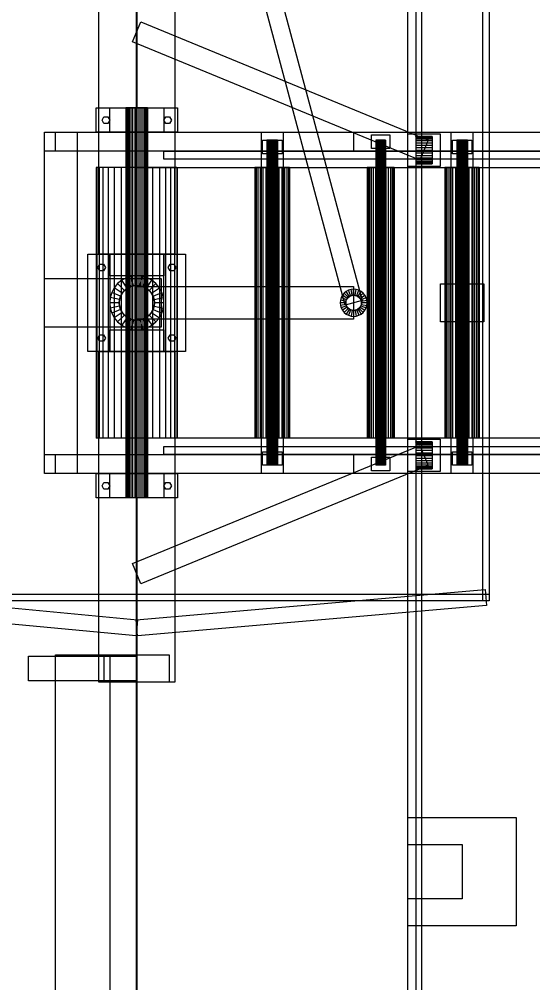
# Model space of a CAD drawing. Header units: millimetres. Extents: x -191664 to 191490, y -197311 to 10263.
# Drawn here: x 388 to 1335, y -131955 to -130177 of the extents above; entities that cross this region are included whole.
import ezdxf

# ---------------------------------------------------------------- set-up
doc = ezdxf.new("R2010")
doc.units = ezdxf.units.MM
for name, color, linetype, lineweight in [('COTAS_O', 1, 'Continuous', 0), ('DET_secador_superior', 7, 'Continuous', 0), ('R15_COTAS_TRANSPORTE_P', 1, 'Continuous', 0)]:
    doc.layers.add(name, color=color, linetype=linetype, lineweight=lineweight)
doc.dimstyles.new('PLANTA_20', dxfattribs={"dimtxt": 50, "dimasz": 30, "dimexe": 30, "dimexo": 16, "dimgap": 20, "dimtad": 1, "dimtih": 1, "dimtoh": 1, "dimdec": 1, "dimzin": 0, "dimdsep": 46, "dimcen": 0.09, "dimadec": 0, "dimazin": 0, "dimtfac": 1, "dimtdec": 4, "dimtofl": 0, "dimtmove": 0, "dimatfit": 3, "dimfxl": 1, "dimtolj": 1, "dimtzin": 0, "dimarcsym": 0})

# ---------------------------------------------------------------- blocks, each defined once
blk = doc.blocks.new('*D94')
at = {"layer": 'COTAS_O', "color": 0, "lineweight": -2, "transparency": 16777216}
for p, q in [((1088.7, -129300), (574.7, -129300)), ((604.7, -132070), (604.7, -129330)), ((1088.7, -132100), (574.7, -132100))]:
    blk.add_line(p, q, dxfattribs=at)
at = {"layer": 'COTAS_O', "color": 0, "transparency": 16777216}
for points in [[(599.7, -129330), (609.7, -129330), (604.7, -129300)], [(599.7, -132070), (609.7, -132070), (604.7, -132100)]]:
    blk.add_solid(points, dxfattribs=at)
at = {"layer": 'Defpoints', "color": 0, "transparency": 16777216}
for p in [(604.7, -129300), (1104.7, -129300), (1104.7, -132100)]:
    blk.add_point(p, dxfattribs=at)
blk = doc.blocks.new('*D131')
at = {"layer": 'Defpoints', "color": 0, "transparency": 16777216}
for p in [(1100, -183968.1), (1139.8, -184162.7), (1104.6, -184212), (1304.6, -184212), (1304.6, -184212)]:
    blk.add_point(p, dxfattribs=at)
at = {"layer": 'R15_COTAS_TRANSPORTE_P', "color": 0, "lineweight": -2, "transparency": 16777216}
blk.add_arc((1304.6, -184212), 172, 140.0034, 169.9966, dxfattribs=at)
at = {"layer": 'R15_COTAS_TRANSPORTE_P', "color": 0, "transparency": 16777216}
for points in [[(1169.3, -184097.9), (1176.3, -184105), (1194, -184080.2)], [(1140.2, -184182.6), (1130.2, -184181.7), (1132.6, -184212)]]:
    blk.add_solid(points, dxfattribs=at)
blk = doc.blocks.new('*D132')
at = {"layer": 'Defpoints', "color": 0, "transparency": 16777216}
for p in [(-500, -194490), (-500, -194490), (500, -194490), (203.3, -194656.7), (439.7, -194832)]:
    blk.add_point(p, dxfattribs=at)
at = {"layer": 'R15_COTAS_TRANSPORTE_P', "color": 0, "lineweight": -2, "transparency": 16777216}
blk.add_arc((-500, -194490), 722.8, 342.3783, 357.6217, dxfattribs=at)
at = {"layer": 'R15_COTAS_TRANSPORTE_P', "color": 0, "transparency": 16777216}
for points in [[(217.2, -194519.9), (227.1, -194520.1), (222.8, -194490)], [(193.6, -194710.4), (184.1, -194707.2), (179.2, -194737.2)]]:
    blk.add_solid(points, dxfattribs=at)
blk = doc.blocks.new('*D133')
at = {"layer": 'Defpoints', "color": 0, "transparency": 16777216}
for p in [(439.7, -194148), (217.9, -194406.1), (-500, -194490), (-500, -194490), (500, -194490)]:
    blk.add_point(p, dxfattribs=at)
at = {"layer": 'R15_COTAS_TRANSPORTE_P', "color": 0, "lineweight": -2, "transparency": 16777216}
blk.add_arc((-500, -194490), 722.8, 2.3783, 17.6217, dxfattribs=at)
at = {"layer": 'R15_COTAS_TRANSPORTE_P', "color": 0, "transparency": 16777216}
for points in [[(184.1, -194272.8), (193.6, -194269.6), (179.2, -194242.8)], [(227.1, -194459.9), (217.2, -194460.1), (222.8, -194490)]]:
    blk.add_solid(points, dxfattribs=at)

msp = doc.modelspace()

# ---------------------------------------------------------------- linework, layer by layer
at = {"layer": 'DET_secador_superior', "color": 9, "true_color": 0xb8c6c1}
for p, q in [((1104.71, -132100), (1104.71, -129300)), ((1104.71, -132075), (1104.71, -129325)), ((1129.71, -129325), (1129.71, -132075))]:
    msp.add_line(p, q, dxfattribs=at)
at = {"layer": 'DET_secador_superior', "color": 253, "true_color": 0xaab5b9}
msp.add_line((1119.71, -132075), (1119.71, -129325), dxfattribs=at)
at = {"layer": 'DET_secador_superior', "color": 33, "true_color": 0xb6a25b}
for p, q in [((1242.71, -131250), (1242.71, -129438)), ((1254.71, -129438), (1254.71, -131250)), ((4.71, -131238), (1254.71, -131238)), ((1254.71, -131238), (1254.71, -131250)), ((1254.71, -131250), (4.71, -131250)), ((1254.71, -131250), (1242.71, -131250))]:
    msp.add_line(p, q, dxfattribs=at)
at = {"layer": 'DET_secador_superior', "color": 253, "true_color": 0xa1afb6}
for p, q in [((743.75, -129662.8), (1020.17, -130695.86)), ((989.26, -130704.14), (712.84, -129671.07)), ((1020.17, -130695.86), (989.26, -130704.14))]:
    msp.add_line(p, q, dxfattribs=at)
at = {"layer": 'DET_secador_superior', "color": 253, "true_color": 0xa6b3ba}
for p, q in [((534.71, -130610), (534.71, -130000)), ((674.71, -130000), (674.71, -130610)), ((529.71, -130385), (529.71, -130340)), ((529.71, -130340), (679.71, -130340)), ((679.71, -130340), (679.71, -130385)), ((434.71, -131015), (434.71, -130385)), ((434.71, -130385), (494.71, -130385)), ((434.71, -130420), (434.71, -130385)), ((494.71, -130385), (494.71, -131015)), ((494.71, -130385), (494.71, -130420)), ((679.71, -130385), (529.71, -130385)), ((834.71, -131015), (834.71, -130385)), ((834.71, -130385), (874.71, -130385)), ((874.71, -130385), (874.71, -131015)), ((1037.71, -130415), (1037.71, -130390)), ((1037.71, -130390), (1071.71, -130390)), ((1071.71, -130390), (1071.71, -130415)), ((1104.48, -130448.32), (1104.48, -130388.32)), ((1104.48, -130388.32), (1164.48, -130388.32)), ((1164.48, -130388.32), (1164.48, -130448.32)), ((1184.71, -131015), (1184.71, -130385)), ((1184.71, -130385), (1224.71, -130385)), ((1224.71, -130385), (1224.71, -131015)), ((836.71, -130425), (836.71, -130400)), ((836.71, -130400), (872.71, -130400)), ((872.71, -130400), (872.71, -130425)), ((1186.71, -130425), (1186.71, -130400)), ((1186.71, -130400), (1222.71, -130400)), ((1222.71, -130400), (1222.71, -130425)), ((494.71, -130420), (434.71, -130420)), ((872.71, -130425), (836.71, -130425)), ((1071.71, -130415), (1037.71, -130415)), ((1222.71, -130425), (1186.71, -130425)), ((1164.48, -130448.32), (1104.48, -130448.32)), ((514.71, -130790), (514.71, -130610)), ((514.71, -130610), (554.71, -130610)), ((674.71, -130610), (534.71, -130610)), ((554.71, -130610), (554.71, -130790)), ((554.71, -130650), (554.71, -130610)), ((554.71, -130610), (654.71, -130610)), ((654.71, -130790), (654.71, -130610)), ((654.71, -130610), (694.71, -130610)), ((654.71, -130610), (654.71, -130650)), ((694.71, -130610), (694.71, -130790)), ((434.71, -130745), (434.71, -130655)), ((434.71, -130655), (649.71, -130655)), ((654.71, -130650), (554.71, -130650)), ((649.71, -130655), (649.71, -130745)), ((1164.71, -130735), (1164.71, -130665)), ((1164.71, -130665), (1244.71, -130665)), ((1244.71, -130665), (1244.71, -130735)), ((649.71, -130745), (434.71, -130745)), ((1244.71, -130735), (1164.71, -130735)), ((554.71, -130790), (554.71, -130750)), ((554.71, -130750), (654.71, -130750)), ((654.71, -130750), (654.71, -130790)), ((554.71, -130790), (514.71, -130790)), ((534.71, -131400), (534.71, -130790)), ((534.71, -130790), (674.71, -130790)), ((654.71, -130790), (554.71, -130790)), ((694.71, -130790), (654.71, -130790)), ((674.71, -130790), (674.71, -131400)), ((1104.48, -131011.68), (1104.48, -130951.68)), ((1104.48, -130951.68), (1164.48, -130951.68)), ((1164.48, -130951.68), (1164.48, -131011.68)), ((434.71, -131015), (434.71, -130980)), ((434.71, -130980), (494.71, -130980)), ((494.71, -130980), (494.71, -131015)), ((836.71, -131000), (836.71, -130975)), ((836.71, -130975), (872.71, -130975)), ((872.71, -130975), (872.71, -131000)), ((1186.71, -131000), (1186.71, -130975)), ((1186.71, -130975), (1222.71, -130975)), ((1222.71, -130975), (1222.71, -131000)), ((1037.71, -131010), (1037.71, -130985)), ((1037.71, -130985), (1071.71, -130985)), ((1071.71, -130985), (1071.71, -131010)), ((494.71, -131015), (434.71, -131015)), ((529.71, -131060), (529.71, -131015)), ((529.71, -131015), (679.71, -131015)), ((679.71, -131015), (679.71, -131060)), ((874.71, -131015), (834.71, -131015)), ((872.71, -131000), (836.71, -131000)), ((1071.71, -131010), (1037.71, -131010)), ((1164.48, -131011.68), (1104.48, -131011.68)), ((1224.71, -131015), (1184.71, -131015)), ((1222.71, -131000), (1186.71, -131000)), ((679.71, -131060), (529.71, -131060)), ((1242.71, -131250), (1242.71, -131238)), ((1242.71, -131238), (1254.71, -131238)), ((454.71, -132400), (454.71, -131350)), ((454.71, -131350), (554.71, -131350)), ((544.71, -131400), (544.71, -131350)), ((544.71, -131350), (664.71, -131350)), ((554.71, -131350), (554.71, -132400)), ((664.71, -131350), (664.71, -131400)), ((674.71, -131400), (534.71, -131400)), ((664.71, -131400), (544.71, -131400))]:
    msp.add_line(p, q, dxfattribs=at)
at = {"layer": 'DET_secador_superior', "color": 8, "true_color": 0x667c87}
for p, q in [((597.09, -130218.49), (612.33, -130181.51)), ((612.33, -130181.51), (1142.1, -130399.83)), ((1126.86, -130436.81), (597.09, -130218.49)), ((1142.1, -130399.83), (1126.86, -130436.81)), ((597.09, -131181.51), (1126.86, -130963.19)), ((1126.86, -130963.19), (1142.1, -131000.17)), ((1142.1, -131000.17), (612.33, -131218.49)), ((612.33, -131218.49), (597.09, -131181.51)), ((12.12, -131229.07), (606.12, -131285.07)), ((603.41, -131285.06), (1247.41, -131229.06)), ((1247.41, -131229.06), (1250.01, -131258.94)), ((603.3, -131314.93), (9.3, -131258.93)), ((1250.01, -131258.94), (606.01, -131314.94)), ((606.12, -131285.07), (603.3, -131314.93)), ((606.01, -131314.94), (603.41, -131285.06)), ((404.71, -131397.5), (404.71, -131352.5)), ((404.71, -131352.5), (604.71, -131352.5)), ((604.71, -131352.5), (604.71, -131397.5)), ((604.71, -131397.5), (404.71, -131397.5))]:
    msp.add_line(p, q, dxfattribs=at)
at = {"layer": 'DET_secador_superior', "color": 137, "true_color": 0x48778a}
for p, q in [((554.71, -130385), (554.71, -130340)), ((554.71, -130340), (654.71, -130340)), ((654.71, -130340), (654.71, -130385)), ((654.71, -130385), (554.71, -130385)), ((554.71, -131060), (554.71, -131015)), ((554.71, -131015), (654.71, -131015)), ((654.71, -131015), (654.71, -131060)), ((654.71, -131060), (554.71, -131060))]:
    msp.add_line(p, q, dxfattribs=at)
at = {"layer": 'DET_secador_superior', "color": 253, "true_color": 0xa8b4b9}
for p, q in [((585.1, -130340), (584.71, -130340)), ((584.71, -130340), (584.71, -131060)), ((586.23, -130340), (585.1, -130340)), ((585.1, -130340), (585.1, -131060)), ((588.08, -130340), (586.23, -130340)), ((586.23, -130340), (586.23, -131060)), ((590.57, -130340), (588.08, -130340)), ((588.08, -130340), (588.08, -131060)), ((593.6, -130340), (590.57, -130340)), ((590.57, -130340), (590.57, -131060)), ((597.06, -130340), (593.6, -130340)), ((593.6, -130340), (593.6, -131060)), ((600.81, -130340), (597.06, -130340)), ((597.06, -130340), (597.06, -131060)), ((604.71, -130340), (600.81, -130340)), ((600.81, -130340), (600.81, -131060)), ((608.61, -130340), (604.71, -130340)), ((604.71, -130340), (604.71, -131060)), ((612.37, -130340), (608.61, -130340)), ((608.61, -130340), (608.61, -131060)), ((615.82, -130340), (612.37, -130340)), ((612.37, -130340), (612.37, -131060)), ((618.85, -130340), (615.82, -130340)), ((615.82, -130340), (615.82, -131060)), ((621.34, -130340), (618.85, -130340)), ((618.85, -130340), (618.85, -131060)), ((623.19, -130340), (621.34, -130340)), ((621.34, -130340), (621.34, -131060)), ((624.33, -130340), (623.19, -130340)), ((623.19, -130340), (623.19, -131060)), ((624.33, -130340), (624.71, -130340)), ((624.33, -130340), (624.33, -131060)), ((624.71, -131060), (624.71, -130340)), ((844.9, -130400), (844.71, -130400)), ((844.71, -130400), (844.71, -131000)), ((845.47, -130400), (844.9, -130400)), ((844.9, -130400), (844.9, -131000)), ((846.4, -130400), (845.47, -130400)), ((845.47, -130400), (845.47, -131000)), ((847.64, -130400), (846.4, -130400)), ((846.4, -130400), (846.4, -131000)), ((849.16, -130400), (847.64, -130400)), ((847.64, -130400), (847.64, -131000)), ((850.89, -130400), (849.16, -130400)), ((849.16, -130400), (849.16, -131000)), ((852.76, -130400), (850.89, -130400)), ((850.89, -130400), (850.89, -131000)), ((854.71, -130400), (852.76, -130400)), ((852.76, -130400), (852.76, -131000)), ((856.66, -130400), (854.71, -130400)), ((854.71, -130400), (854.71, -131000)), ((858.54, -130400), (856.66, -130400)), ((856.66, -130400), (856.66, -131000)), ((860.27, -130400), (858.54, -130400)), ((858.54, -130400), (858.54, -131000)), ((861.78, -130400), (860.27, -130400)), ((860.27, -130400), (860.27, -131000)), ((863.03, -130400), (861.78, -130400)), ((861.78, -130400), (861.78, -131000)), ((863.95, -130400), (863.03, -130400)), ((863.03, -130400), (863.03, -131000)), ((864.52, -130400), (863.95, -130400)), ((863.95, -130400), (863.95, -131000)), ((864.52, -130400), (864.71, -130400)), ((864.52, -130400), (864.52, -131000)), ((864.71, -131000), (864.71, -130400)), ((1045.89, -130400), (1045.71, -130400)), ((1045.71, -130400), (1045.71, -131000)), ((1046.4, -130400), (1045.89, -130400)), ((1045.89, -130400), (1045.89, -131000)), ((1047.23, -130400), (1046.4, -130400)), ((1046.4, -130400), (1046.4, -131000)), ((1048.35, -130400), (1047.23, -130400)), ((1047.23, -130400), (1047.23, -131000)), ((1049.71, -130400), (1048.35, -130400)), ((1048.35, -130400), (1048.35, -131000)), ((1051.27, -130400), (1049.71, -130400)), ((1049.71, -130400), (1049.71, -131000)), ((1052.96, -130400), (1051.27, -130400)), ((1051.27, -130400), (1051.27, -131000)), ((1054.71, -130400), (1052.96, -130400)), ((1052.96, -130400), (1052.96, -131000)), ((1056.47, -130400), (1054.71, -130400)), ((1054.71, -130400), (1054.71, -131000)), ((1058.16, -130400), (1056.47, -130400)), ((1056.47, -130400), (1056.47, -131000)), ((1059.71, -130400), (1058.16, -130400)), ((1058.16, -130400), (1058.16, -131000)), ((1061.08, -130400), (1059.71, -130400)), ((1059.71, -130400), (1059.71, -131000)), ((1062.2, -130400), (1061.08, -130400)), ((1061.08, -130400), (1061.08, -131000)), ((1063.03, -130400), (1062.2, -130400)), ((1062.2, -130400), (1062.2, -131000)), ((1063.54, -130400), (1063.03, -130400)), ((1063.03, -130400), (1063.03, -131000)), ((1063.54, -130400), (1063.71, -130400)), ((1063.54, -130400), (1063.54, -131000)), ((1063.71, -131000), (1063.71, -130400)), ((1194.9, -130400), (1194.71, -130400)), ((1194.71, -130400), (1194.71, -131000)), ((1195.47, -130400), (1194.9, -130400)), ((1194.9, -130400), (1194.9, -131000)), ((1196.4, -130400), (1195.47, -130400)), ((1195.47, -130400), (1195.47, -131000)), ((1197.64, -130400), (1196.4, -130400)), ((1196.4, -130400), (1196.4, -131000)), ((1199.16, -130400), (1197.64, -130400)), ((1197.64, -130400), (1197.64, -131000)), ((1200.89, -130400), (1199.16, -130400)), ((1199.16, -130400), (1199.16, -131000)), ((1202.76, -130400), (1200.89, -130400)), ((1200.89, -130400), (1200.89, -131000)), ((1204.71, -130400), (1202.76, -130400)), ((1202.76, -130400), (1202.76, -131000)), ((1206.66, -130400), (1204.71, -130400)), ((1204.71, -130400), (1204.71, -131000)), ((1208.54, -130400), (1206.66, -130400)), ((1206.66, -130400), (1206.66, -131000)), ((1210.27, -130400), (1208.54, -130400)), ((1208.54, -130400), (1208.54, -131000)), ((1211.78, -130400), (1210.27, -130400)), ((1210.27, -130400), (1210.27, -131000)), ((1213.03, -130400), (1211.78, -130400)), ((1211.78, -130400), (1211.78, -131000)), ((1213.95, -130400), (1213.03, -130400)), ((1213.03, -130400), (1213.03, -131000)), ((1214.52, -130400), (1213.95, -130400)), ((1213.95, -130400), (1213.95, -131000)), ((1214.52, -130400), (1214.71, -130400)), ((1214.52, -130400), (1214.52, -131000)), ((1214.71, -131000), (1214.71, -130400)), ((531.15, -130450), (529.71, -130450)), ((529.71, -130450), (529.71, -130950)), ((535.42, -130450), (531.15, -130450)), ((531.15, -130450), (531.15, -130950)), ((542.35, -130450), (535.42, -130450)), ((535.42, -130450), (535.42, -130950)), ((551.68, -130450), (542.35, -130450)), ((542.35, -130450), (542.35, -130950)), ((563.04, -130450), (551.68, -130450)), ((551.68, -130450), (551.68, -130950)), ((576.01, -130450), (563.04, -130450)), ((563.04, -130450), (563.04, -130950)), ((590.08, -130450), (576.01, -130450)), ((576.01, -130450), (576.01, -130950)), ((604.71, -130450), (590.08, -130450)), ((590.08, -130450), (590.08, -130950)), ((619.34, -130450), (604.71, -130450)), ((633.41, -130450), (619.34, -130450)), ((619.34, -130450), (619.34, -130950)), ((646.38, -130450), (633.41, -130450)), ((633.41, -130450), (633.41, -130950)), ((657.75, -130450), (646.38, -130450)), ((646.38, -130450), (646.38, -130950)), ((667.07, -130450), (657.75, -130450)), ((657.75, -130450), (657.75, -130950)), ((674, -130450), (667.07, -130450)), ((667.07, -130450), (667.07, -130950)), ((678.27, -130450), (674, -130450)), ((674, -130450), (674, -130950)), ((678.27, -130450), (679.71, -130450)), ((678.27, -130450), (678.27, -130950)), ((679.71, -130950), (679.71, -130450)), ((823.33, -130450), (822.71, -130450)), ((822.71, -130450), (822.71, -130950)), ((825.15, -130450), (823.33, -130450)), ((823.33, -130450), (823.33, -130950)), ((828.11, -130450), (825.15, -130450)), ((825.15, -130450), (825.15, -130950)), ((832.08, -130450), (828.11, -130450)), ((828.11, -130450), (828.11, -130950)), ((836.93, -130450), (832.08, -130450)), ((832.08, -130450), (832.08, -130950)), ((842.47, -130450), (836.93, -130450)), ((836.93, -130450), (836.93, -130950)), ((848.47, -130450), (842.47, -130450)), ((842.47, -130450), (842.47, -130950)), ((854.71, -130450), (848.47, -130450)), ((848.47, -130450), (848.47, -130950)), ((860.96, -130450), (854.71, -130450)), ((854.71, -130450), (854.71, -130950)), ((866.96, -130450), (860.96, -130450)), ((860.96, -130450), (860.96, -130950)), ((872.49, -130450), (866.96, -130450)), ((866.96, -130450), (866.96, -130950)), ((877.34, -130450), (872.49, -130450)), ((872.49, -130450), (872.49, -130950)), ((881.32, -130450), (877.34, -130450)), ((877.34, -130450), (877.34, -130950)), ((884.28, -130450), (881.32, -130450)), ((881.32, -130450), (881.32, -130950)), ((886.1, -130450), (884.28, -130450)), ((884.28, -130450), (884.28, -130950)), ((886.1, -130450), (886.71, -130450)), ((886.1, -130450), (886.1, -130950)), ((886.71, -130950), (886.71, -130450)), ((1030.19, -130450), (1029.71, -130450)), ((1029.71, -130450), (1029.71, -130950)), ((1031.62, -130450), (1030.19, -130450)), ((1030.19, -130450), (1030.19, -130950)), ((1033.93, -130450), (1031.62, -130450)), ((1031.62, -130450), (1031.62, -130950)), ((1037.03, -130450), (1033.93, -130450)), ((1033.93, -130450), (1033.93, -130950)), ((1040.82, -130450), (1037.03, -130450)), ((1037.03, -130450), (1037.03, -130950)), ((1045.15, -130450), (1040.82, -130450)), ((1040.82, -130450), (1040.82, -130950)), ((1049.83, -130450), (1045.15, -130450)), ((1045.15, -130450), (1045.15, -130950)), ((1054.71, -130450), (1049.83, -130450)), ((1049.83, -130450), (1049.83, -130950)), ((1059.59, -130450), (1054.71, -130450)), ((1054.71, -130450), (1054.71, -130950)), ((1064.28, -130450), (1059.59, -130450)), ((1059.59, -130450), (1059.59, -130950)), ((1068.6, -130450), (1064.28, -130450)), ((1064.28, -130450), (1064.28, -130950)), ((1072.39, -130450), (1068.6, -130450)), ((1068.6, -130450), (1068.6, -130950)), ((1075.5, -130450), (1072.39, -130450)), ((1072.39, -130450), (1072.39, -130950)), ((1077.81, -130450), (1075.5, -130450)), ((1075.5, -130450), (1075.5, -130950)), ((1079.23, -130450), (1077.81, -130450)), ((1077.81, -130450), (1077.81, -130950)), ((1079.23, -130450), (1079.71, -130450)), ((1079.23, -130450), (1079.23, -130950)), ((1079.71, -130950), (1079.71, -130450)), ((1173.33, -130450), (1172.71, -130450)), ((1172.71, -130450), (1172.71, -130950)), ((1175.15, -130450), (1173.33, -130450)), ((1173.33, -130450), (1173.33, -130950)), ((1178.11, -130450), (1175.15, -130450)), ((1175.15, -130450), (1175.15, -130950)), ((1182.08, -130450), (1178.11, -130450)), ((1178.11, -130450), (1178.11, -130950)), ((1186.93, -130450), (1182.08, -130450)), ((1182.08, -130450), (1182.08, -130950)), ((1192.47, -130450), (1186.93, -130450)), ((1186.93, -130450), (1186.93, -130950)), ((1198.47, -130450), (1192.47, -130450)), ((1192.47, -130450), (1192.47, -130950)), ((1204.71, -130450), (1198.47, -130450)), ((1198.47, -130450), (1198.47, -130950)), ((1210.96, -130450), (1204.71, -130450)), ((1204.71, -130450), (1204.71, -130950)), ((1216.96, -130450), (1210.96, -130450)), ((1210.96, -130450), (1210.96, -130950)), ((1222.49, -130450), (1216.96, -130450)), ((1216.96, -130450), (1216.96, -130950)), ((1227.34, -130450), (1222.49, -130450)), ((1222.49, -130450), (1222.49, -130950)), ((1231.32, -130450), (1227.34, -130450)), ((1227.34, -130450), (1227.34, -130950)), ((1234.28, -130450), (1231.32, -130450)), ((1231.32, -130450), (1231.32, -130950)), ((1236.1, -130450), (1234.28, -130450)), ((1234.28, -130450), (1234.28, -130950)), ((1236.1, -130450), (1236.71, -130450)), ((1236.1, -130450), (1236.1, -130950)), ((1236.71, -130950), (1236.71, -130450)), ((578.11, -130682.22), (582.08, -130677.37)), ((582.08, -130677.37), (586.93, -130673.39)), ((586.93, -130673.39), (592.47, -130670.44)), ((592.47, -130670.44), (598.47, -130668.61)), ((598.47, -130668.61), (604.71, -130668)), ((604.71, -130668), (610.96, -130668.61)), ((610.96, -130668.61), (616.96, -130670.44)), ((616.96, -130670.44), (622.49, -130673.39)), ((622.49, -130673.39), (627.34, -130677.37)), ((627.34, -130677.37), (631.32, -130682.22)), ((572.71, -130700), (573.33, -130693.76)), ((573.33, -130693.76), (575.15, -130687.75)), ((575.15, -130687.75), (578.11, -130682.22)), ((631.32, -130682.22), (634.28, -130687.75)), ((634.28, -130687.75), (636.1, -130693.76)), ((636.1, -130693.76), (636.71, -130700)), ((990.98, -130697.27), (991.78, -130694.64)), ((991.78, -130694.64), (993.07, -130692.22)), ((993.07, -130692.22), (994.81, -130690.1)), ((994.81, -130690.1), (996.93, -130688.36)), ((996.93, -130688.36), (999.35, -130687.07)), ((999.35, -130687.07), (1001.98, -130686.27)), ((1001.98, -130686.27), (1004.71, -130686)), ((1004.71, -130686), (1007.44, -130686.27)), ((1007.44, -130686.27), (1010.07, -130687.07)), ((1010.07, -130687.07), (1012.49, -130688.36)), ((1012.49, -130688.36), (1014.61, -130690.1)), ((1014.61, -130690.1), (1016.35, -130692.22)), ((1016.35, -130692.22), (1017.65, -130694.64)), ((1017.65, -130694.64), (1018.44, -130697.27)), ((573.33, -130706.24), (572.71, -130700)), ((575.15, -130712.25), (573.33, -130706.24)), ((578.11, -130717.78), (575.15, -130712.25)), ((634.28, -130712.25), (631.32, -130717.78)), ((636.1, -130706.24), (634.28, -130712.25)), ((636.71, -130700), (636.1, -130706.24)), ((990.71, -130700), (990.98, -130697.27)), ((990.98, -130702.73), (990.71, -130700)), ((991.78, -130705.36), (990.98, -130702.73)), ((993.07, -130707.78), (991.78, -130705.36)), ((994.81, -130709.9), (993.07, -130707.78)), ((996.93, -130711.64), (994.81, -130709.9)), ((999.35, -130712.93), (996.93, -130711.64)), ((1001.98, -130713.73), (999.35, -130712.93)), ((1004.71, -130714), (1001.98, -130713.73)), ((1007.44, -130713.73), (1004.71, -130714)), ((1010.07, -130712.93), (1007.44, -130713.73)), ((1012.49, -130711.64), (1010.07, -130712.93)), ((1014.61, -130709.9), (1012.49, -130711.64)), ((1016.35, -130707.78), (1014.61, -130709.9)), ((1017.65, -130705.36), (1016.35, -130707.78)), ((1018.44, -130702.73), (1017.65, -130705.36)), ((1018.44, -130697.27), (1018.71, -130700)), ((1018.71, -130700), (1018.44, -130702.73)), ((582.08, -130722.63), (578.11, -130717.78)), ((586.93, -130726.61), (582.08, -130722.63)), ((592.47, -130729.56), (586.93, -130726.61)), ((598.47, -130731.39), (592.47, -130729.56)), ((604.71, -130732), (598.47, -130731.39)), ((610.96, -130731.39), (604.71, -130732)), ((616.96, -130729.56), (610.96, -130731.39)), ((622.49, -130726.61), (616.96, -130729.56)), ((627.34, -130722.63), (622.49, -130726.61)), ((631.32, -130717.78), (627.34, -130722.63)), ((531.15, -130950), (529.71, -130950)), ((535.42, -130950), (531.15, -130950)), ((542.35, -130950), (535.42, -130950)), ((551.68, -130950), (542.35, -130950)), ((563.04, -130950), (551.68, -130950)), ((576.01, -130950), (563.04, -130950)), ((590.08, -130950), (576.01, -130950)), ((604.71, -130950), (590.08, -130950)), ((619.34, -130950), (604.71, -130950)), ((633.41, -130950), (619.34, -130950)), ((646.38, -130950), (633.41, -130950)), ((657.75, -130950), (646.38, -130950)), ((667.07, -130950), (657.75, -130950)), ((674, -130950), (667.07, -130950)), ((678.27, -130950), (674, -130950)), ((679.71, -130950), (678.27, -130950)), ((823.33, -130950), (822.71, -130950)), ((825.15, -130950), (823.33, -130950)), ((828.11, -130950), (825.15, -130950)), ((832.08, -130950), (828.11, -130950)), ((836.93, -130950), (832.08, -130950)), ((842.47, -130950), (836.93, -130950)), ((848.47, -130950), (842.47, -130950)), ((854.71, -130950), (848.47, -130950)), ((860.96, -130950), (854.71, -130950)), ((866.96, -130950), (860.96, -130950)), ((872.49, -130950), (866.96, -130950)), ((877.34, -130950), (872.49, -130950)), ((881.32, -130950), (877.34, -130950)), ((884.28, -130950), (881.32, -130950)), ((886.1, -130950), (884.28, -130950)), ((886.71, -130950), (886.1, -130950)), ((1030.19, -130950), (1029.71, -130950)), ((1031.62, -130950), (1030.19, -130950)), ((1033.93, -130950), (1031.62, -130950)), ((1037.03, -130950), (1033.93, -130950)), ((1040.82, -130950), (1037.03, -130950)), ((1045.15, -130950), (1040.82, -130950)), ((1049.83, -130950), (1045.15, -130950)), ((1054.71, -130950), (1049.83, -130950)), ((1059.59, -130950), (1054.71, -130950)), ((1064.28, -130950), (1059.59, -130950)), ((1068.6, -130950), (1064.28, -130950)), ((1072.39, -130950), (1068.6, -130950)), ((1075.5, -130950), (1072.39, -130950)), ((1077.81, -130950), (1075.5, -130950)), ((1079.23, -130950), (1077.81, -130950)), ((1079.71, -130950), (1079.23, -130950)), ((1173.33, -130950), (1172.71, -130950)), ((1175.15, -130950), (1173.33, -130950)), ((1178.11, -130950), (1175.15, -130950)), ((1182.08, -130950), (1178.11, -130950)), ((1186.93, -130950), (1182.08, -130950)), ((1192.47, -130950), (1186.93, -130950)), ((1198.47, -130950), (1192.47, -130950)), ((1204.71, -130950), (1198.47, -130950)), ((1210.96, -130950), (1204.71, -130950)), ((1216.96, -130950), (1210.96, -130950)), ((1222.49, -130950), (1216.96, -130950)), ((1227.34, -130950), (1222.49, -130950)), ((1231.32, -130950), (1227.34, -130950)), ((1234.28, -130950), (1231.32, -130950)), ((1236.1, -130950), (1234.28, -130950)), ((1236.71, -130950), (1236.1, -130950)), ((844.9, -131000), (844.71, -131000)), ((845.47, -131000), (844.9, -131000)), ((846.4, -131000), (845.47, -131000)), ((847.64, -131000), (846.4, -131000)), ((849.16, -131000), (847.64, -131000)), ((850.89, -131000), (849.16, -131000)), ((852.76, -131000), (850.89, -131000)), ((854.71, -131000), (852.76, -131000)), ((856.66, -131000), (854.71, -131000)), ((858.54, -131000), (856.66, -131000)), ((860.27, -131000), (858.54, -131000)), ((861.78, -131000), (860.27, -131000)), ((863.03, -131000), (861.78, -131000)), ((863.95, -131000), (863.03, -131000)), ((864.52, -131000), (863.95, -131000)), ((864.71, -131000), (864.52, -131000)), ((1045.89, -131000), (1045.71, -131000)), ((1046.4, -131000), (1045.89, -131000)), ((1047.23, -131000), (1046.4, -131000)), ((1048.35, -131000), (1047.23, -131000)), ((1049.71, -131000), (1048.35, -131000)), ((1051.27, -131000), (1049.71, -131000)), ((1052.96, -131000), (1051.27, -131000)), ((1054.71, -131000), (1052.96, -131000)), ((1056.47, -131000), (1054.71, -131000)), ((1058.16, -131000), (1056.47, -131000)), ((1059.71, -131000), (1058.16, -131000)), ((1061.08, -131000), (1059.71, -131000)), ((1062.2, -131000), (1061.08, -131000)), ((1063.03, -131000), (1062.2, -131000)), ((1063.54, -131000), (1063.03, -131000)), ((1063.71, -131000), (1063.54, -131000)), ((1194.9, -131000), (1194.71, -131000)), ((1195.47, -131000), (1194.9, -131000)), ((1196.4, -131000), (1195.47, -131000)), ((1197.64, -131000), (1196.4, -131000)), ((1199.16, -131000), (1197.64, -131000)), ((1200.89, -131000), (1199.16, -131000)), ((1202.76, -131000), (1200.89, -131000)), ((1204.71, -131000), (1202.76, -131000)), ((1206.66, -131000), (1204.71, -131000)), ((1208.54, -131000), (1206.66, -131000)), ((1210.27, -131000), (1208.54, -131000)), ((1211.78, -131000), (1210.27, -131000)), ((1213.03, -131000), (1211.78, -131000)), ((1213.95, -131000), (1213.03, -131000)), ((1214.52, -131000), (1213.95, -131000)), ((1214.71, -131000), (1214.52, -131000)), ((585.1, -131060), (584.71, -131060)), ((586.23, -131060), (585.1, -131060)), ((588.08, -131060), (586.23, -131060)), ((590.57, -131060), (588.08, -131060)), ((593.6, -131060), (590.57, -131060)), ((597.06, -131060), (593.6, -131060)), ((600.81, -131060), (597.06, -131060)), ((604.71, -131060), (600.81, -131060)), ((608.61, -131060), (604.71, -131060)), ((612.37, -131060), (608.61, -131060)), ((615.82, -131060), (612.37, -131060)), ((618.85, -131060), (615.82, -131060)), ((621.34, -131060), (618.85, -131060)), ((623.19, -131060), (621.34, -131060)), ((624.33, -131060), (623.19, -131060)), ((624.71, -131060), (624.33, -131060))]:
    msp.add_line(p, q, dxfattribs=at)
at = {"layer": 'DET_secador_superior', "color": 9, "true_color": 0xb9c3c7}
for p, q in [((540.71, -130363), (544.21, -130356.94)), ((544.21, -130356.94), (551.21, -130356.94)), ((551.21, -130356.94), (554.71, -130363)), ((654.71, -130363), (658.21, -130356.94)), ((658.21, -130356.94), (665.21, -130356.94)), ((665.21, -130356.94), (668.71, -130363)), ((544.21, -130369.06), (540.71, -130363)), ((551.21, -130369.06), (544.21, -130369.06)), ((554.71, -130363), (551.21, -130369.06)), ((658.21, -130369.06), (654.71, -130363)), ((665.21, -130369.06), (658.21, -130369.06)), ((668.71, -130363), (665.21, -130369.06)), ((532.71, -130635), (536.21, -130628.94)), ((536.21, -130641.06), (532.71, -130635)), ((536.21, -130628.94), (543.21, -130628.94)), ((543.21, -130641.06), (536.21, -130641.06)), ((543.21, -130628.94), (546.71, -130635)), ((546.71, -130635), (543.21, -130641.06)), ((662.71, -130635), (666.21, -130628.94)), ((666.21, -130641.06), (662.71, -130635)), ((666.21, -130628.94), (673.21, -130628.94)), ((673.21, -130641.06), (666.21, -130641.06)), ((673.21, -130628.94), (676.71, -130635)), ((676.71, -130635), (673.21, -130641.06)), ((532.71, -130765), (536.21, -130758.94)), ((536.21, -130771.06), (532.71, -130765)), ((536.21, -130758.94), (543.21, -130758.94)), ((543.21, -130758.94), (546.71, -130765)), ((546.71, -130765), (543.21, -130771.06)), ((662.71, -130765), (666.21, -130758.94)), ((666.21, -130771.06), (662.71, -130765)), ((666.21, -130758.94), (673.21, -130758.94)), ((673.21, -130758.94), (676.71, -130765)), ((676.71, -130765), (673.21, -130771.06)), ((543.21, -130771.06), (536.21, -130771.06)), ((673.21, -130771.06), (666.21, -130771.06)), ((540.71, -131038), (544.21, -131031.94)), ((544.21, -131031.94), (551.21, -131031.94)), ((551.21, -131031.94), (554.71, -131038)), ((654.71, -131038), (658.21, -131031.94)), ((658.21, -131031.94), (665.21, -131031.94)), ((665.21, -131031.94), (668.71, -131038)), ((544.21, -131044.06), (540.71, -131038)), ((551.21, -131044.06), (544.21, -131044.06)), ((554.71, -131038), (551.21, -131044.06)), ((658.21, -131044.06), (654.71, -131038)), ((665.21, -131044.06), (658.21, -131044.06)), ((668.71, -131038), (665.21, -131044.06))]:
    msp.add_line(p, q, dxfattribs=at)
at = {"layer": 'DET_secador_superior', "color": 157, "true_color": 0x435b68}
for p, q in [((454.71, -130420), (454.71, -130385)), ((454.71, -130385), (1004.71, -130385)), ((1004.71, -130385), (1004.71, -130420)), ((1004.71, -130385), (3672.6, -130385)), ((1004.71, -130420), (454.71, -130420)), ((3672.6, -130420), (1004.71, -130420)), ((454.71, -131015), (454.71, -130980)), ((454.71, -130980), (1004.71, -130980)), ((1004.71, -130980), (1004.71, -131015)), ((1004.71, -130980), (3672.6, -130980)), ((1004.71, -131015), (454.71, -131015)), ((3672.6, -131015), (1004.71, -131015))]:
    msp.add_line(p, q, dxfattribs=at)
at = {"layer": 'DET_secador_superior', "color": 149, "true_color": 0x343e42}
for p, q in [((1119.48, -130393.8), (1119.48, -130393.32)), ((1149.48, -130393.32), (1119.48, -130393.32)), ((1119.48, -130393.8), (1119.48, -130395.22)), ((1119.48, -130393.8), (1149.48, -130393.8)), ((1149.48, -130393.32), (1149.48, -130393.8)), ((1149.48, -130393.8), (1149.48, -130395.22)), ((1119.48, -130395.22), (1119.48, -130397.53)), ((1119.48, -130395.22), (1149.48, -130395.22)), ((1119.48, -130397.53), (1119.48, -130400.64)), ((1119.48, -130397.53), (1149.48, -130397.53)), ((1119.48, -130400.64), (1119.48, -130404.43)), ((1119.48, -130400.64), (1149.48, -130400.64)), ((1119.48, -130404.43), (1119.48, -130408.75)), ((1119.48, -130404.43), (1149.48, -130404.43)), ((1119.48, -130408.75), (1119.48, -130413.44)), ((1119.48, -130408.75), (1149.48, -130408.75)), ((1149.48, -130395.22), (1149.48, -130397.53)), ((1149.48, -130397.53), (1149.48, -130400.64)), ((1149.48, -130400.64), (1149.48, -130404.43)), ((1149.48, -130404.43), (1149.48, -130408.75)), ((1149.48, -130408.75), (1149.48, -130413.44)), ((1119.48, -130413.44), (1119.48, -130418.32)), ((1119.48, -130413.44), (1149.48, -130413.44)), ((1119.48, -130418.32), (1119.48, -130423.19)), ((1119.48, -130418.32), (1149.48, -130418.32)), ((1119.48, -130423.19), (1119.48, -130427.88)), ((1119.48, -130423.19), (1149.48, -130423.19)), ((1119.48, -130427.88), (1119.48, -130432.21)), ((1119.48, -130427.88), (1149.48, -130427.88)), ((1149.48, -130413.44), (1149.48, -130418.32)), ((1149.48, -130418.32), (1149.48, -130423.19)), ((1149.48, -130423.19), (1149.48, -130427.88)), ((1149.48, -130427.88), (1149.48, -130432.21)), ((1119.48, -130432.21), (1119.48, -130435.99)), ((1119.48, -130432.21), (1149.48, -130432.21)), ((1119.48, -130435.99), (1119.48, -130439.1)), ((1119.48, -130435.99), (1149.48, -130435.99)), ((1119.48, -130439.1), (1119.48, -130441.41)), ((1119.48, -130439.1), (1149.48, -130439.1)), ((1119.48, -130441.41), (1119.48, -130442.84)), ((1119.48, -130441.41), (1149.48, -130441.41)), ((1119.48, -130442.84), (1119.48, -130443.32)), ((1119.48, -130442.84), (1149.48, -130442.84)), ((1119.48, -130443.32), (1149.48, -130443.32)), ((1149.48, -130432.21), (1149.48, -130435.99)), ((1149.48, -130435.99), (1149.48, -130439.1)), ((1149.48, -130439.1), (1149.48, -130441.41)), ((1149.48, -130441.41), (1149.48, -130442.84)), ((1149.48, -130442.84), (1149.48, -130443.32)), ((1119.48, -130957.16), (1119.48, -130956.68)), ((1149.48, -130956.68), (1119.48, -130956.68)), ((1119.48, -130957.16), (1119.48, -130958.59)), ((1119.48, -130957.16), (1149.48, -130957.16)), ((1119.48, -130958.59), (1119.48, -130960.9)), ((1119.48, -130958.59), (1149.48, -130958.59)), ((1119.48, -130960.9), (1119.48, -130964.01)), ((1119.48, -130960.9), (1149.48, -130960.9)), ((1149.48, -130956.68), (1149.48, -130957.16)), ((1149.48, -130957.16), (1149.48, -130958.59)), ((1149.48, -130958.59), (1149.48, -130960.9)), ((1149.48, -130960.9), (1149.48, -130964.01)), ((1119.48, -130964.01), (1119.48, -130967.79)), ((1119.48, -130964.01), (1149.48, -130964.01)), ((1119.48, -130967.79), (1119.48, -130972.12)), ((1119.48, -130967.79), (1149.48, -130967.79)), ((1119.48, -130972.12), (1119.48, -130976.81)), ((1119.48, -130972.12), (1149.48, -130972.12)), ((1119.48, -130976.81), (1119.48, -130981.68)), ((1119.48, -130976.81), (1149.48, -130976.81)), ((1149.48, -130964.01), (1149.48, -130967.79)), ((1149.48, -130967.79), (1149.48, -130972.12)), ((1149.48, -130972.12), (1149.48, -130976.81)), ((1149.48, -130976.81), (1149.48, -130981.68)), ((1119.48, -130981.68), (1119.48, -130986.56)), ((1119.48, -130981.68), (1149.48, -130981.68)), ((1119.48, -130986.56), (1119.48, -130991.25)), ((1119.48, -130986.56), (1149.48, -130986.56)), ((1119.48, -130991.25), (1119.48, -130995.57)), ((1119.48, -130991.25), (1149.48, -130991.25)), ((1119.48, -130995.57), (1119.48, -130999.36)), ((1119.48, -130995.57), (1149.48, -130995.57)), ((1149.48, -130981.68), (1149.48, -130986.56)), ((1149.48, -130986.56), (1149.48, -130991.25)), ((1149.48, -130991.25), (1149.48, -130995.57)), ((1149.48, -130995.57), (1149.48, -130999.36)), ((1119.48, -130999.36), (1119.48, -131002.47)), ((1119.48, -130999.36), (1149.48, -130999.36)), ((1119.48, -131002.47), (1119.48, -131004.78)), ((1119.48, -131002.47), (1149.48, -131002.47)), ((1119.48, -131004.78), (1119.48, -131006.2)), ((1119.48, -131004.78), (1149.48, -131004.78)), ((1119.48, -131006.2), (1119.48, -131006.68)), ((1119.48, -131006.2), (1149.48, -131006.2)), ((1119.48, -131006.68), (1149.48, -131006.68)), ((1149.48, -130999.36), (1149.48, -131002.47)), ((1149.48, -131002.47), (1149.48, -131004.78)), ((1149.48, -131004.78), (1149.48, -131006.2)), ((1149.48, -131006.2), (1149.48, -131006.68))]:
    msp.add_line(p, q, dxfattribs=at)
at = {"layer": 'DET_secador_superior', "color": 253, "true_color": 0x97a8b0}
for p, q in [((654.71, -130435), (654.71, -130420)), ((654.71, -130420), (3522.6, -130420)), ((3522.6, -130435), (654.71, -130435)), ((654.71, -130980), (654.71, -130965)), ((654.71, -130965), (3522.6, -130965)), ((3522.6, -130980), (654.71, -130980))]:
    msp.add_line(p, q, dxfattribs=at)
at = {"layer": 'DET_secador_superior', "color": 139, "true_color": 0x345148}
for p, q in [((604.71, -130950), (604.71, -130450)), ((604.71, -130450), (3572.6, -130450)), ((3572.6, -130950), (604.71, -130950))]:
    msp.add_line(p, q, dxfattribs=at)
at = {"layer": 'DET_secador_superior', "color": 253, "true_color": 0x9eafb6}
for p, q in [((576.93, -130658.43), (569.36, -130664.64)), ((585.58, -130653.81), (576.93, -130658.43)), ((586.66, -130672.98), (576.93, -130658.43)), ((594.96, -130650.96), (585.58, -130653.81)), ((592.27, -130669.97), (585.58, -130653.81)), ((604.71, -130650), (594.96, -130650.96)), ((598.37, -130668.12), (594.96, -130650.96)), ((614.47, -130650.96), (604.71, -130650)), ((604.71, -130667.5), (604.71, -130650)), ((611.05, -130668.12), (614.47, -130650.96)), ((623.85, -130653.81), (614.47, -130650.96)), ((617.15, -130669.97), (623.85, -130653.81)), ((622.77, -130672.98), (632.49, -130658.43)), ((632.49, -130658.43), (623.85, -130653.81)), ((640.07, -130664.64), (632.49, -130658.43)), ((563.14, -130672.22), (558.52, -130680.87)), ((569.36, -130664.64), (563.14, -130672.22)), ((577.69, -130681.94), (563.14, -130672.22)), ((581.73, -130677.02), (569.36, -130664.64)), ((577.69, -130681.94), (581.73, -130677.02)), ((581.73, -130677.02), (586.66, -130672.98)), ((586.66, -130672.98), (592.27, -130669.97)), ((592.27, -130669.97), (598.37, -130668.12)), ((598.37, -130668.12), (604.71, -130667.5)), ((604.71, -130667.5), (611.05, -130668.12)), ((611.05, -130668.12), (617.15, -130669.97)), ((617.15, -130669.97), (622.77, -130672.98)), ((622.77, -130672.98), (627.69, -130677.02)), ((627.69, -130677.02), (640.07, -130664.64)), ((627.69, -130677.02), (631.73, -130681.94)), ((631.73, -130681.94), (646.29, -130672.22)), ((646.29, -130672.22), (640.07, -130664.64)), ((650.91, -130680.87), (646.29, -130672.22)), ((995.15, -130676.9), (990.82, -130679.21)), ((999.83, -130675.48), (995.15, -130676.9)), ((999.16, -130686.6), (995.15, -130676.9)), ((1004.71, -130675), (999.83, -130675.48)), ((1001.88, -130685.78), (999.83, -130675.48)), ((1009.59, -130675.48), (1004.71, -130675)), ((1004.71, -130685.5), (1004.71, -130675)), ((1007.54, -130685.78), (1009.59, -130675.48)), ((1014.28, -130676.9), (1009.59, -130675.48)), ((1010.26, -130686.6), (1014.28, -130676.9)), ((1018.6, -130679.21), (1014.28, -130676.9)), ((555.67, -130690.25), (554.71, -130700)), ((558.52, -130680.87), (555.67, -130690.25)), ((572.84, -130693.66), (555.67, -130690.25)), ((574.69, -130687.56), (558.52, -130680.87)), ((572.21, -130700), (572.84, -130693.66)), ((572.84, -130693.66), (574.69, -130687.56)), ((574.69, -130687.56), (577.69, -130681.94)), ((631.73, -130681.94), (634.74, -130687.56)), ((634.74, -130687.56), (650.91, -130680.87)), ((634.74, -130687.56), (636.59, -130693.66)), ((636.59, -130693.66), (653.75, -130690.25)), ((636.59, -130693.66), (637.21, -130700)), ((653.75, -130690.25), (650.91, -130680.87)), ((654.71, -130700), (653.75, -130690.25)), ((980.19, -130695.12), (979.71, -130700)), ((981.62, -130690.43), (980.19, -130695.12)), ((990.49, -130697.17), (980.19, -130695.12)), ((983.93, -130686.11), (981.62, -130690.43)), ((991.32, -130694.45), (981.62, -130690.43)), ((987.03, -130682.32), (983.93, -130686.11)), ((992.66, -130691.94), (983.93, -130686.11)), ((990.82, -130679.21), (987.03, -130682.32)), ((994.46, -130689.75), (987.03, -130682.32)), ((990.49, -130697.17), (991.32, -130694.45)), ((996.66, -130687.94), (990.82, -130679.21)), ((991.32, -130694.45), (992.66, -130691.94)), ((992.66, -130691.94), (994.46, -130689.75)), ((994.46, -130689.75), (996.66, -130687.94)), ((996.66, -130687.94), (999.16, -130686.6)), ((999.16, -130686.6), (1001.88, -130685.78)), ((1001.88, -130685.78), (1004.71, -130685.5)), ((1004.71, -130685.5), (1007.54, -130685.78)), ((1007.54, -130685.78), (1010.26, -130686.6)), ((1010.26, -130686.6), (1012.77, -130687.94)), ((1012.77, -130687.94), (1018.6, -130679.21)), ((1012.77, -130687.94), (1014.97, -130689.75)), ((1014.97, -130689.75), (1022.39, -130682.32)), ((1014.97, -130689.75), (1016.77, -130691.94)), ((1016.77, -130691.94), (1025.5, -130686.11)), ((1016.77, -130691.94), (1018.11, -130694.45)), ((1018.11, -130694.45), (1027.81, -130690.43)), ((1018.11, -130694.45), (1018.93, -130697.17)), ((1022.39, -130682.32), (1018.6, -130679.21)), ((1018.93, -130697.17), (1029.23, -130695.12)), ((1025.5, -130686.11), (1022.39, -130682.32)), ((1027.81, -130690.43), (1025.5, -130686.11)), ((1029.23, -130695.12), (1027.81, -130690.43)), ((1029.71, -130700), (1029.23, -130695.12)), ((572.21, -130700), (554.71, -130700)), ((554.71, -130700), (555.67, -130709.75)), ((572.84, -130706.34), (555.67, -130709.75)), ((555.67, -130709.75), (558.52, -130719.13)), ((574.69, -130712.44), (558.52, -130719.13)), ((572.84, -130706.34), (572.21, -130700)), ((574.69, -130712.44), (572.84, -130706.34)), ((577.69, -130718.06), (574.69, -130712.44)), ((634.74, -130712.44), (631.73, -130718.06)), ((636.59, -130706.34), (634.74, -130712.44)), ((634.74, -130712.44), (650.91, -130719.13)), ((637.21, -130700), (636.59, -130706.34)), ((636.59, -130706.34), (653.75, -130709.75)), ((654.71, -130700), (637.21, -130700)), ((650.91, -130719.13), (653.75, -130709.75)), ((653.75, -130709.75), (654.71, -130700)), ((990.21, -130700), (979.71, -130700)), ((979.71, -130700), (980.19, -130704.88)), ((990.49, -130702.83), (980.19, -130704.88)), ((980.19, -130704.88), (981.62, -130709.57)), ((991.32, -130705.55), (981.62, -130709.57)), ((981.62, -130709.57), (983.93, -130713.89)), ((992.66, -130708.06), (983.93, -130713.89)), ((983.93, -130713.89), (987.03, -130717.68)), ((994.46, -130710.25), (987.03, -130717.68)), ((990.21, -130700), (990.49, -130697.17)), ((990.49, -130702.83), (990.21, -130700)), ((991.32, -130705.55), (990.49, -130702.83)), ((996.66, -130712.06), (990.82, -130720.79)), ((992.66, -130708.06), (991.32, -130705.55)), ((994.46, -130710.25), (992.66, -130708.06)), ((996.66, -130712.06), (994.46, -130710.25)), ((999.16, -130713.4), (995.15, -130723.1)), ((999.16, -130713.4), (996.66, -130712.06)), ((1001.88, -130714.22), (999.16, -130713.4)), ((1010.26, -130713.4), (1007.54, -130714.22)), ((1012.77, -130712.06), (1010.26, -130713.4)), ((1010.26, -130713.4), (1014.28, -130723.1)), ((1014.97, -130710.25), (1012.77, -130712.06)), ((1012.77, -130712.06), (1018.6, -130720.79)), ((1016.77, -130708.06), (1014.97, -130710.25)), ((1014.97, -130710.25), (1022.39, -130717.68)), ((1018.11, -130705.55), (1016.77, -130708.06)), ((1016.77, -130708.06), (1025.5, -130713.89)), ((1018.93, -130702.83), (1018.11, -130705.55)), ((1018.11, -130705.55), (1027.81, -130709.57)), ((1018.93, -130697.17), (1019.21, -130700)), ((1019.21, -130700), (1018.93, -130702.83)), ((1018.93, -130702.83), (1029.23, -130704.88)), ((1029.71, -130700), (1019.21, -130700)), ((1022.39, -130717.68), (1025.5, -130713.89)), ((1025.5, -130713.89), (1027.81, -130709.57)), ((1027.81, -130709.57), (1029.23, -130704.88)), ((1029.23, -130704.88), (1029.71, -130700)), ((558.52, -130719.13), (563.14, -130727.78)), ((577.69, -130718.06), (563.14, -130727.78)), ((563.14, -130727.78), (569.36, -130735.36)), ((581.73, -130722.98), (569.36, -130735.36)), ((586.66, -130727.02), (576.93, -130741.57)), ((581.73, -130722.98), (577.69, -130718.06)), ((586.66, -130727.02), (581.73, -130722.98)), ((592.27, -130730.03), (585.58, -130746.19)), ((592.27, -130730.03), (586.66, -130727.02)), ((598.37, -130731.88), (592.27, -130730.03)), ((598.37, -130731.88), (594.96, -130749.04)), ((604.71, -130732.5), (598.37, -130731.88)), ((611.05, -130731.88), (604.71, -130732.5)), ((617.15, -130730.03), (611.05, -130731.88)), ((611.05, -130731.88), (614.47, -130749.04)), ((622.77, -130727.02), (617.15, -130730.03)), ((617.15, -130730.03), (623.85, -130746.19)), ((627.69, -130722.98), (622.77, -130727.02)), ((622.77, -130727.02), (632.49, -130741.57)), ((631.73, -130718.06), (627.69, -130722.98)), ((627.69, -130722.98), (640.07, -130735.36)), ((631.73, -130718.06), (646.29, -130727.78)), ((640.07, -130735.36), (646.29, -130727.78)), ((646.29, -130727.78), (650.91, -130719.13)), ((987.03, -130717.68), (990.82, -130720.79)), ((990.82, -130720.79), (995.15, -130723.1)), ((995.15, -130723.1), (999.83, -130724.52)), ((1001.88, -130714.22), (999.83, -130724.52)), ((999.83, -130724.52), (1004.71, -130725)), ((1004.71, -130714.5), (1001.88, -130714.22)), ((1007.54, -130714.22), (1004.71, -130714.5)), ((1004.71, -130714.5), (1004.71, -130725)), ((1004.71, -130725), (1009.59, -130724.52)), ((1007.54, -130714.22), (1009.59, -130724.52)), ((1009.59, -130724.52), (1014.28, -130723.1)), ((1014.28, -130723.1), (1018.6, -130720.79)), ((1018.6, -130720.79), (1022.39, -130717.68)), ((569.36, -130735.36), (576.93, -130741.57)), ((576.93, -130741.57), (585.58, -130746.19)), ((585.58, -130746.19), (594.96, -130749.04)), ((594.96, -130749.04), (604.71, -130750)), ((604.71, -130732.5), (604.71, -130750)), ((604.71, -130750), (614.47, -130749.04)), ((614.47, -130749.04), (623.85, -130746.19)), ((623.85, -130746.19), (632.49, -130741.57)), ((632.49, -130741.57), (640.07, -130735.36))]:
    msp.add_line(p, q, dxfattribs=at)
at = {"layer": 'DET_secador_superior', "color": 155, "true_color": 0x577484}
for p, q in [((604.71, -130730), (604.71, -130670)), ((604.71, -130670), (1004.71, -130670)), ((1004.71, -130670), (1004.71, -130730)), ((1004.71, -130730), (604.71, -130730))]:
    msp.add_line(p, q, dxfattribs=at)
at = {"layer": 'DET_secador_superior', "color": 252, "true_color": 0x798e91}
for p, q in [((1104.71, -131850), (1104.71, -131650)), ((1104.71, -131650), (1304.71, -131650)), ((1304.71, -131650), (1304.71, -131850)), ((1304.71, -131850), (1104.71, -131850))]:
    msp.add_line(p, q, dxfattribs=at)
at = {"layer": 'DET_secador_superior', "color": 251, "true_color": 0x536a64}
for p, q in [((1104.71, -131800), (1104.71, -131700)), ((1104.71, -131700), (1204.71, -131700)), ((1204.71, -131700), (1204.71, -131800)), ((1204.71, -131800), (1104.71, -131800))]:
    msp.add_line(p, q, dxfattribs=at)

# ---------------------------------------------------------------- dimensions: what is measured, and where the dimension line sits
at = {"layer": 'COTAS_O'}
dim = msp.add_aligned_dim(p1=(1104.71, -132100), p2=(1104.71, -129300), distance=500, text='<> O', dimstyle='PLANTA_20', dxfattribs=at)
dim.commit()
dim.dimension.update_dxf_attribs({"geometry": '*D94', "text_midpoint": (604.71, -130700)})
at = {"layer": 'R15_COTAS_TRANSPORTE_P'}
for base, line1, line2, picture, middle in [((217.89, -194406.09), ((-500, -194490), (500, -194490)), ((-500, -194490), (439.69, -194147.98)), '*D133', (191490.46, -33543.69)), ((203.29, -194656.68), ((-500, -194490), (500, -194490)), ((-500, -194490), (439.69, -194832.02)), '*D132', (-191664.11, -34001.98)), ((1139.8, -184162.66), ((1304.62, -184212), (1104.62, -184212)), ((1304.62, -184212), (1100, -183968.15)), '*D131', (-166426.35, -78863.51))]:
    dim = msp.add_angular_dim_2l(base=base, line1=line1, line2=line2, dimstyle='PLANTA_20', dxfattribs=at)
    dim.commit()
    dim.dimension.update_dxf_attribs({"geometry": picture, "text_midpoint": middle})

doc.saveas('drawing.dxf')
